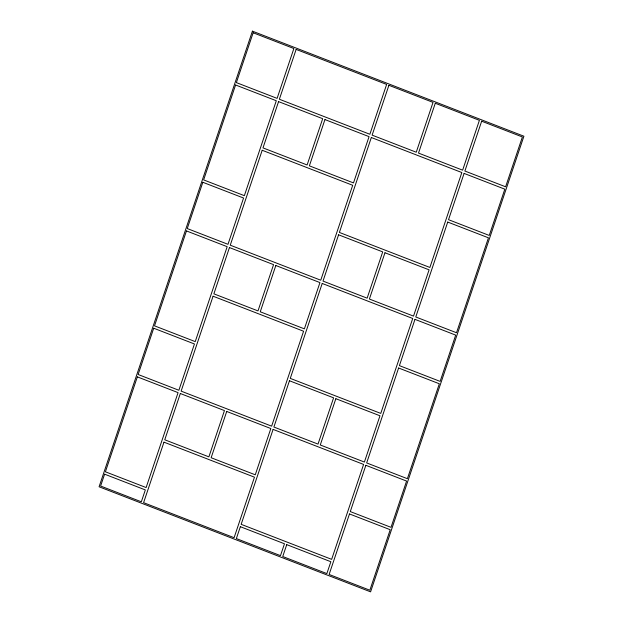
<?xml version="1.0" encoding="UTF-8"?>
<svg xmlns="http://www.w3.org/2000/svg" width="623" height="623" viewBox="0 0 623 623"><rect width="100%" height="100%" fill="white"/><g stroke="black" fill="none" stroke-linecap="round" stroke-linejoin="round"><path stroke-width="0.93" d="M252.416 31.15L99.08 486.781L370.584 591.85L523.92 136.219L252.416 31.15M104.602 474.173L100.607 486.033L141.335 501.795L145.33 489.927L104.602 474.173M137.348 376.876L105.404 471.798L146.125 487.56L178.069 392.63L137.348 376.876M153.717 328.228L138.142 374.501L178.871 390.263L194.446 343.982L153.717 328.228M186.464 230.931L154.52 325.852L195.24 341.614L227.185 246.685L186.464 230.931M202.833 182.282L187.258 228.555L227.987 244.317L243.562 198.036L202.833 182.282M235.58 84.985L203.635 179.907L244.356 195.669L276.3 100.739L235.58 84.985M253.148 32.778L236.374 82.61L277.103 98.372L293.877 48.532L253.148 32.778M163.966 442.159L143.594 502.668L234.1 537.696L254.464 477.179L163.966 442.159M180.335 393.51L164.76 439.783L208.884 456.854L224.451 410.58L180.335 393.51M213.082 296.213L181.129 391.135L271.636 426.155L303.58 331.234L213.082 296.213M229.451 247.565L213.876 293.838L258 310.908L273.567 264.635L229.451 247.565M262.197 150.268L230.253 245.189L320.752 280.21L352.696 185.288L262.197 150.268M278.567 101.619L262.992 147.892L307.116 164.963L322.683 118.689L278.567 101.619M296.135 49.412L279.369 99.244L369.867 134.264L386.642 84.432L296.135 49.412M226.717 411.46L211.142 457.734L255.266 474.804L270.834 428.531L226.717 411.46M275.833 265.515L260.258 311.788L304.382 328.858L319.949 282.585L275.833 265.515M324.949 119.569L309.374 165.843L353.498 182.913L369.065 136.639L324.949 119.569M240.353 526.7L236.358 538.568L280.482 555.638L284.477 543.778L240.353 526.7M273.1 429.403L241.156 524.332L331.654 559.353L363.598 464.431L273.1 429.403M289.469 380.754L273.894 427.035L318.018 444.106L333.593 397.832L289.469 380.754M322.216 283.457L290.271 378.387L380.77 413.407L412.714 318.485L322.216 283.457M338.585 234.809L323.01 281.09L367.134 298.16L382.709 251.887L338.585 234.809M371.331 137.512L339.387 232.441L429.886 267.462L461.83 172.54L371.331 137.512M388.9 85.304L372.126 135.144L416.25 152.214L433.024 102.382L388.9 85.304M286.736 544.65L282.741 556.518L326.865 573.588L330.86 561.728L286.736 544.65M335.852 398.704L320.277 444.978L364.4 462.056L379.975 415.782L335.852 398.704M384.967 252.759L369.392 299.04L413.516 316.11L429.091 269.837L384.967 252.759M435.282 103.254L418.508 153.094L462.632 170.165L479.406 120.332L435.282 103.254M349.487 513.952L329.123 574.468L369.852 590.222L390.216 529.714L349.487 513.952M365.865 465.303L350.29 511.576L391.018 527.338L406.585 481.065L365.865 465.303M398.611 368.006L366.659 462.928L407.387 478.69L439.332 383.768L398.611 368.006M414.98 319.358L399.405 365.631L440.134 381.393L455.701 335.119L414.98 319.358M447.727 222.061L415.775 316.982L456.503 332.744L488.448 237.822L447.727 222.061M464.096 173.412L448.521 219.685L489.25 235.447L504.825 189.174L464.096 173.412M481.665 121.205L464.89 171.037L505.619 186.799L522.393 136.967L481.665 121.205"/></g></svg>
